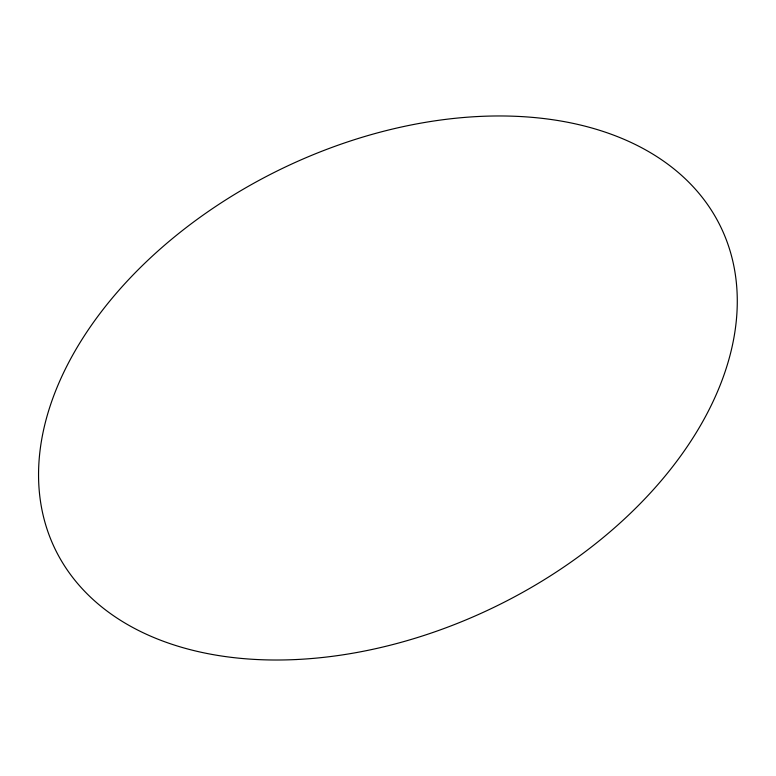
<?xml version="1.0" encoding="UTF-8"?>
<svg xmlns="http://www.w3.org/2000/svg" width="776" height="776" viewBox="0 0 776 776"><rect width="100%" height="100%" fill="white"/><g stroke="black" fill="none" stroke-linecap="round" stroke-linejoin="round"><path stroke-width="1.16" d="M296.335 659.532A369.754 243.606 -25.8 0 0 725.686 238.213A369.754 243.606 -25.8 0 0 141.727 266.207A369.754 243.606 -25.8 0 0 296.335 659.532"/></g></svg>
